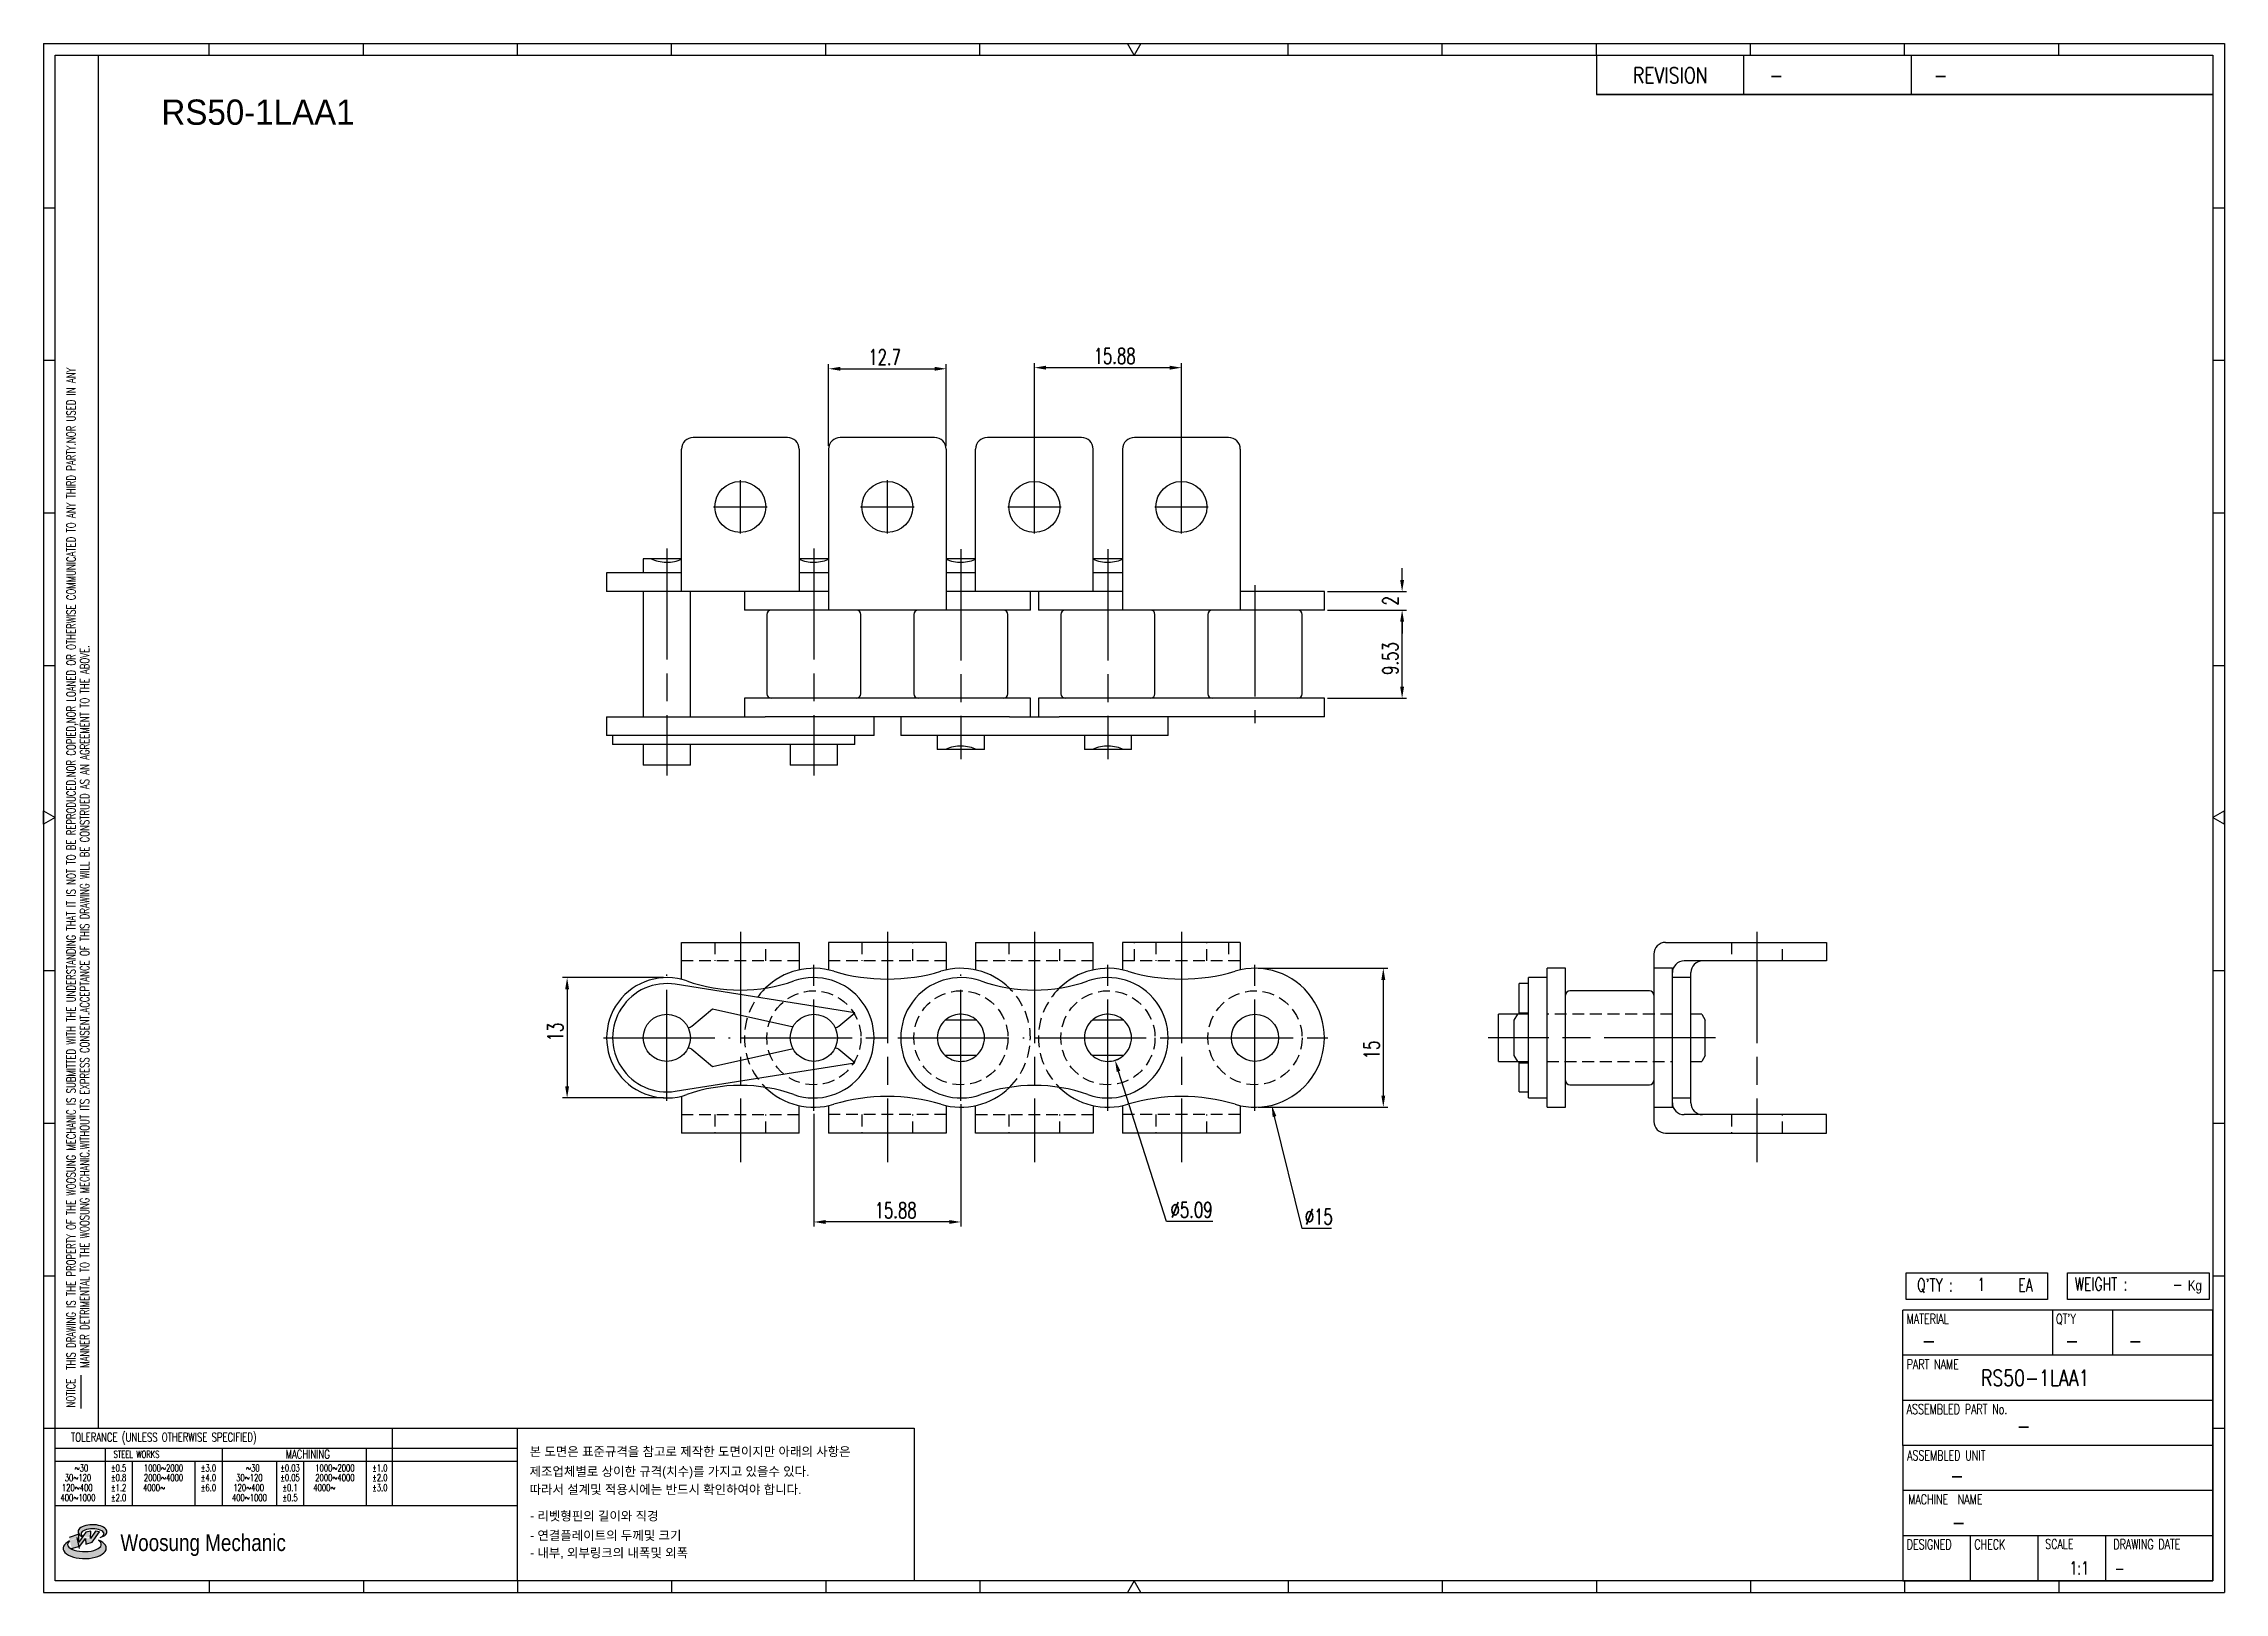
# Model space of a CAD drawing. Header units: millimetres. Extents: x 1499 to 1735, y 1925 to 2092.
import ezdxf
from ezdxf.enums import TextEntityAlignment as Align

# ---------------------------------------------------------------- set-up
doc = ezdxf.new("R2010")
doc.units = ezdxf.units.MM
doc.linetypes.add('AM_ISO08W050', pattern=[18, 12, -1.5, 3, -1.5])
doc.linetypes.add('HIDDEN', pattern=[9.525, 6.35, -3.175])
doc.layers.add('AM_6', color=2, linetype='Continuous', lineweight=35)
doc.layers.add('CL1', color=4, linetype='AM_ISO08W050', lineweight=25)
for name, color, linetype in [('HID-02', 1, 'HIDDEN'), ('S-DIM', 7, 'Continuous'), ('TITLE', 7, 'Continuous'), ('도면레이아웃', 7, 'Continuous')]:
    doc.layers.add(name, color=color, linetype=linetype)
doc.styles.add('HAN', font='ROMANS.shx', dxfattribs={"width": 0.7, "bigfont": 'whgtxt.shx'})
doc.styles.add('HKD_ST2', font='romans.shx', dxfattribs={"width": 0.7, "height": 4, "bigfont": '@extfont2.shx'})
doc.styles.add('HSG', font='SIMPLEX.shx', dxfattribs={"width": 0.7, "bigfont": 'HSG.shx'})
doc.styles.add('MtXpl_', font='Gulim.ttf')
doc.styles.add('SLDTEXTSTYLE4', font='arial.ttf', dxfattribs={"width": 0.8})
doc.styles.get("Standard").update_dxf_attribs({"font": 'arial.ttf'})
doc.dimstyles.new('APP0.7', dxfattribs={"dimscale": 0.7, "dimtxt": 2.4, "dimasz": 1.8, "dimexe": 0.7, "dimexo": 0.5, "dimgap": 0.6, "dimtad": 1, "dimtoh": 1, "dimrnd": 0.01, "dimzin": 9, "dimdsep": 46, "dimtxsty": 'HSG', "dimcen": 0, "dimclrd": 1, "dimclre": 1, "dimclrt": 256, "dimazin": 2, "dimtp": 1, "dimtm": 1, "dimtfac": 0.5, "dimtofl": 0, "dimtmove": 0, "dimatfit": 3, "dimfxl": 0, "dimtvp": 1, "dimtolj": 2, "dimlwd": -1, "dimlwe": -1, "dimarcsym": 0})

# ---------------------------------------------------------------- blocks, each defined once
blk = doc.blocks.new('REFGZDFG')
at = {"layer": '도면레이아웃'}
h = blk.add_hatch(color=10, dxfattribs=at)
h.paths.add_polyline_path([(-2.958, 54.547), (-2.947, 54.321), (-2.705, 54.394), (-2.41, 54.81), (-2.567, 54.836), (-2.76, 54.536), (-2.746, 54.828), (-2.954, 54.792), (-3.228, 54.401), (-3.224, 54.712), (-3.603, 54.58), (-3.509, 54.142), (-3.18, 54.233)])
edge = h.paths.add_edge_path()
edge.add_ellipse((-2.688, 54.809), major_axis=(-0.568, 0), ratio=0.487785, start_angle=122.36065, end_angle=403.39574)
edge.add_line((-3.1, 54.619), (-3.092, 54.637))
edge.add_ellipse((-2.685, 54.726), major_axis=(-0.454, 0), ratio=0.444396, start_angle=131.58977, end_angle=386.19408, ccw=False)
edge = h.paths.add_edge_path()
edge.add_ellipse((-2.992, 54.158), major_axis=(-0.851, 0), ratio=0.480113, start_angle=314.67633, end_angle=590.85213)
edge.add_ellipse((-3.004, 54.312), major_axis=(-0.666, 0), ratio=0.43311, start_angle=331.7024, end_angle=574.42495, ccw=False)
at = {"color": 140}
for p, q in [((-4.614, 113.51), (81.404, 113.51)), ((-4.614, 113.51), (-4.614, 52.416)), ((56.632, 113.054), (56.632, 111.501)), ((62.43, 113.054), (62.43, 111.501)), ((69.046, 113.054), (69.046, 111.501)), ((81.404, 113.51), (81.404, 52.416)), ((80.948, 111.501), (56.632, 111.501)), ((56.632, 111.501), (80.948, 111.501)), ((80.948, 111.501), (80.948, 100.888)), ((68.846, 63.974), (68.846, 65.02)), ((68.846, 65.02), (74.432, 65.02)), ((74.432, 65.02), (74.432, 63.974)), ((75.222, 63.974), (75.222, 65.02)), ((75.222, 65.02), (80.808, 65.02)), ((80.808, 65.02), (80.808, 63.974)), ((74.432, 63.974), (68.846, 63.974)), ((80.808, 63.974), (75.222, 63.974)), ((68.724, 58.21), (68.724, 63.547)), ((80.948, 63.547), (68.724, 63.547)), ((74.618, 63.547), (74.618, 61.768)), ((76.99, 63.547), (76.99, 61.768)), ((80.948, 58.21), (80.948, 63.547)), ((80.948, 61.768), (68.724, 61.768)), ((80.948, 59.989), (68.724, 59.989)), ((68.724, 58.21), (68.724, 52.872)), ((80.948, 58.21), (68.724, 58.21)), ((80.948, 52.872), (80.948, 58.21)), ((80.948, 56.43), (68.724, 56.43)), ((80.948, 54.651), (68.724, 54.651)), ((71.393, 52.872), (71.393, 54.651)), ((74.062, 52.872), (74.062, 54.651)), ((76.731, 52.872), (76.731, 54.651)), ((68.724, 52.872), (80.948, 52.872)), ((-4.614, 52.416), (81.404, 52.416))]:
    blk.add_line(p, q, dxfattribs=at)
at = {"color": 2}
for p, q in [((-2.45, 58.89), (-2.45, 113.054)), ((-4.158, 58.89), (14.079, 58.89)), ((9.14, 58.89), (9.14, 55.84)), ((14.079, 52.872), (14.079, 58.89)), ((-4.158, 58.099), (14.079, 58.099)), ((-2.192, 58.099), (-2.192, 55.84)), ((2.422, 58.113), (2.422, 55.84)), ((8.11, 58.099), (8.11, 55.84)), ((-4.158, 57.59), (14.079, 57.59)), ((-1.119, 57.59), (-1.119, 55.84)), ((1.349, 57.59), (1.349, 55.84)), ((4.569, 57.59), (4.569, 55.84)), ((5.642, 57.604), (5.642, 55.84)), ((-4.158, 55.84), (14.079, 55.84))]:
    blk.add_line(p, q, dxfattribs=at)
for p, q in [((14.079, 113.054), (14.079, 113.51)), ((20.158, 113.054), (20.158, 113.51)), ((26.237, 113.054), (26.237, 113.51)), ((32.316, 113.054), (32.316, 113.51)), ((44.474, 113.054), (44.474, 113.51)), ((50.553, 113.054), (50.553, 113.51)), ((56.632, 113.054), (56.632, 113.51)), ((62.711, 113.054), (62.711, 113.51)), ((68.79, 113.054), (68.79, 113.51)), ((74.869, 113.054), (74.869, 113.51)), ((-4.614, 107.036), (-4.158, 107.036)), ((80.948, 107.036), (81.404, 107.036)), ((-4.614, 101.018), (-4.158, 101.018)), ((80.948, 101.018), (81.404, 101.018)), ((-4.614, 95), (-4.158, 95)), ((80.948, 95), (81.404, 95)), ((-4.614, 88.981), (-4.158, 88.981)), ((80.948, 88.981), (81.404, 88.981)), ((-4.614, 76.945), (-4.158, 76.945)), ((80.948, 76.945), (81.404, 76.945)), ((-4.614, 70.927), (-4.158, 70.927)), ((80.948, 70.927), (81.404, 70.927)), ((-4.614, 64.908), (-4.158, 64.908)), ((80.948, 64.908), (81.404, 64.908)), ((-3.136, 59.666), (-3.136, 60.983)), ((-4.614, 58.89), (-4.158, 58.89)), ((80.948, 58.89), (81.404, 58.89)), ((1.921, 52.872), (1.921, 52.416)), ((8, 52.872), (8, 52.416)), ((14.079, 52.872), (14.079, 52.416)), ((20.158, 52.872), (20.158, 52.416)), ((26.237, 52.872), (26.237, 52.416)), ((32.316, 52.872), (32.316, 52.416)), ((62.711, 52.872), (62.711, 52.416)), ((68.79, 52.872), (68.79, 52.416)), ((74.869, 52.872), (74.869, 52.416))]:
    blk.add_line(p, q)
at = {"color": 140}
for points in [[(-4.158, 113.054), (80.948, 113.054), (80.948, 52.872), (-4.158, 52.872)], [(14.079, 58.89), (29.726, 58.89), (29.726, 52.872), (14.079, 52.872)]]:
    blk.add_lwpolyline(points, close=True, dxfattribs=at)
for points in [[(38.395, 113.054), (38.132, 113.51), (38.658, 113.51)], [(-4.158, 82.989), (-4.614, 82.726), (-4.614, 83.252)], [(80.948, 82.989), (81.404, 82.726), (81.404, 83.252)], [(38.395, 52.872), (38.132, 52.416), (38.658, 52.416)]]:
    blk.add_lwpolyline(points, close=True)
at = {"layer": '도면레이아웃'}
for p, q in [((-3.224, 54.712), (-3.603, 54.58)), ((-3.509, 54.142), (-3.18, 54.233)), ((-3.3, 54.58), (-3.207, 54.142)), ((-3.3, 54.58), (-3.3, 54.58)), ((-2.954, 54.792), (-3.228, 54.401)), ((-3.228, 54.401), (-3.224, 54.712)), ((-3.18, 54.233), (-2.958, 54.547)), ((-3.092, 54.637), (-3.1, 54.619)), ((-2.958, 54.547), (-2.947, 54.321)), ((-2.746, 54.828), (-2.954, 54.792)), ((-2.947, 54.321), (-2.705, 54.394)), ((-2.567, 54.836), (-2.76, 54.536)), ((-2.76, 54.536), (-2.746, 54.828)), ((-2.705, 54.394), (-2.41, 54.81)), ((-2.41, 54.81), (-2.567, 54.836))]:
    blk.add_line(p, q, dxfattribs=at)
for centre, major_axis, ratio, start_param, end_param in [((-2.688, 54.809), (-0.568, 0), 0.487785, 2.135596, 7.040584), ((-2.992, 54.158), (-0.851, 0), 0.480113, 5.492138, 10.312315), ((-3.004, 54.312), (-0.666, 0), 0.43311, 5.789299, 10.025607), ((-2.685, 54.726), (-0.454, 0), 0.444396, 2.296675, 6.740358)]:
    blk.add_ellipse(centre, major_axis=major_axis, ratio=ratio, start_param=start_param, end_param=end_param, dxfattribs=at)
for s, height, style, width, p in [('REVISION', 0.6231, 'HAN', 0.8, (58.077, 111.949)), ('-', 0.623, 'HAN', 0.8, (63.455, 111.949)), ('-', 0.623, 'HAN', 0.8, (69.94, 111.949)), ("Q'TY : ", 0.5094, 'HKD_ST2', 0.7, (69.284, 64.287)), ('1', 0.509, 'HKD_ST2', 0.7, (71.66, 64.311)), ('EA', 0.5094, 'HKD_ST2', 0.7, (73.277, 64.287)), ('WEIGHT : ', 0.5094, 'HKD_ST2', 0.7, (75.501, 64.323)), ('-', 0.623, 'HAN', 0.8, (69.468, 62.037)), ('-', 0.623, 'HAN', 0.8, (75.114, 62.037)), ('-', 0.623, 'HAN', 0.8, (77.618, 62.037)), ('-', 0.623, 'HAN', 0.8, (73.209, 58.664)), ('-', 0.623, 'HAN', 0.8, (70.583, 56.706)), ('-', 0.623, 'HAN', 0.8, (70.645, 54.872)), ('1:1', 0.5094, 'HKD_ST2', 0.7, (75.295, 53.121)), ('-', 0.509, 'HKD_ST2', 0.7, (77.07, 53.109))]:
    blk.add_text(s, height=height, dxfattribs=dict(style=style, width=width)).set_placement(p)
at = {"color": 6, "style": 'HKD_ST2', "width": 0.7}
for s, p in [(' THIS DRAWING IS THE PROPERTY OF THE WOOSUNG MECHANIC IS SUBMITTED WITH THE UNDERSTANDING THAT IT IS NOT TO BE REPRODUCED.NOR COPIED,NOR LOANED OR OTHERWISE COMMUNICATED TO ANY THIRD PARTY.NOR USED IN ANY', (-3.355, 61.029)), ('MANNER DETRIMENTAL TO THE WOOSUNG MECHANIC.WITHOUT ITS EXPRESS CONSENT.ACCEPTANCE OF THIS DRAWING WILL BE CONSTRUED AS AN AGREEMENT TO THE ABOVE.', (-2.82, 61.276))]:
    blk.add_text(s, height=0.350152, rotation=90, dxfattribs=at).set_placement(p)
at = {"style": 'HKD_ST2', "width": 0.7}
blk.add_text('-', height=0.509, dxfattribs=at).set_placement((79.754, 64.323), align=Align.RIGHT)
at = {"color": 254, "style": 'HKD_ST2', "width": 0.7}
for s, height, p in [('MATERIAL', 0.3918, (68.873, 63.399)), ("QT'Y", 0.3918, (74.766, 63.399)), ('PART NAME', 0.3918, (68.873, 61.608)), ('ASSEMBLED PART No.', 0.39184, (68.873, 59.84)), ('ASSEMBLED UNIT', 0.39184, (68.89, 58.014)), ('MACHINE  NAME', 0.39184, (68.935, 56.282)), ('DESIGNED', 0.3918, (68.873, 54.503)), ('CHECK', 0.3918, (71.541, 54.503)), ('SCALE', 0.3918, (74.337, 54.521)), ('DRAWING DATE', 0.39184, (77.026, 54.509))]:
    blk.add_text(s, height=height, dxfattribs=at).set_placement(p, align=Align.TOP_LEFT)
at = {"style": 'HKD_ST2', "width": 0.7}
blk.add_text('NOTICE', height=0.3502, rotation=90, dxfattribs=at).set_placement((-3.367, 59.71))
blk.add_text('TOLERANCE (UNLESS OTHERWISE SPECIFIED)', height=0.35015, dxfattribs=at).set_placement((0.126, 58.538), align=Align.MIDDLE_CENTER)
at = {"color": 4, "style": 'HKD_ST2', "width": 0.7}
for s, height, p in [('STEEL WORKS', 0.28012, (-0.948, 57.865)), ('MACHINING', 0.3502, (5.803, 57.867)), ('%%P0.5', 0.2801, (-1.656, 57.322)), ('%%P0.8', 0.2801, (-1.656, 56.945)), ('%%P3.0', 0.2801, (1.886, 57.322)), ('%%P4.0', 0.2801, (1.886, 56.945)), ('%%P0.03', 0.2801, (5.105, 57.322)), ('%%P0.05', 0.2801, (5.105, 56.945)), ('%%P1.0', 0.2801, (8.647, 57.322)), ('%%P2.0', 0.2801, (8.647, 56.945)), ('%%P1.2', 0.2801, (-1.656, 56.551)), ('%%P2.0', 0.2801, (-1.656, 56.149)), ('%%P6.0', 0.2801, (1.886, 56.551)), ('%%P0.1', 0.2801, (5.105, 56.551)), ('%%P0.5', 0.2801, (5.105, 56.149)), ('%%P3.0', 0.2801, (8.647, 56.551))]:
    blk.add_text(s, height=height, dxfattribs=at).set_placement(p, align=Align.MIDDLE)
at = {"color": 140, "style": 'MtXpl_'}
for s, p in [('본 도면은 표준규격을 참고로 제작한 도면이지만 아래의 사항은', (14.554, 57.794)), ('제조업체별로 상이한 규격(치수)를 가지고 있을수 있다.', (14.554, 57.01)), ('따라서 설계및 적용시에는 반드시 확인하여야 합니다.', (14.554, 56.297)), ('- 리벳형핀의 길이와 직경', (14.574, 55.252)), ('- 연결플레이트의 두께및 크기', (14.574, 54.485)), ('- 내부, 외부링크의 내폭및 외폭', (14.574, 53.798))]:
    blk.add_text(s, height=0.36, dxfattribs=at).set_placement(p)
at = {"color": 4, "style": 'HKD_ST2', "width": 0.7}
for s, height, p in [('30%%126120', 0.2801, (-3.259, 56.945)), ('%%12630', 0.2801, (-3.124, 57.322)), ('2000%%1264000', 0.28012, (0.115, 56.945)), ('1000%%1262000', 0.28012, (0.115, 57.322)), ('30%%126120', 0.2801, (3.502, 56.945)), ('%%12630', 0.2801, (3.637, 57.322)), ('2000%%1264000', 0.28012, (6.876, 56.945)), ('1000%%1262000', 0.28012, (6.876, 57.322)), ('400%%1261000', 0.28012, (-3.259, 56.149)), ('120%%126400', 0.28012, (-3.287, 56.551)), ('4000%%126', 0.2801, (-0.256, 56.551)), ('400%%1261000', 0.28012, (3.502, 56.149)), ('120%%126400', 0.28012, (3.474, 56.551)), ('4000%%126', 0.2801, (6.462, 56.551))]:
    blk.add_text(s, height=height, dxfattribs=at).set_placement(p, align=Align.MIDDLE_CENTER)
at = {"color": 1, "style": 'SLDTEXTSTYLE4', "width": 0.8}
blk.add_text('Woosung Mechanic', height=0.66493, dxfattribs=at).set_placement((-1.585, 54.047))
at = {"layer": 'TITLE', "width": 0.8}
blk.add_text('Kg', height=0.4067, dxfattribs=at).set_placement((79.963, 64.323))
blk = doc.blocks.new('2_RS50_1LAA10r_2_0_in_RS50_1LAA1_4L_2')
at = {"layer": 'CL1'}
blk.add_line((15.9, 11.43), (15.9, -13.43), dxfattribs=at)
at = {"layer": 'AM_6'}
for tag, p, flags in [('NB', (20.9, 11.43), 8), ('CATALOG', (20.9, 8.93), 8), ('NN', (20.9, 10.93), 8), ('NT', (20.9, 10.43), 8), ('NBSYN', (20.9, 9.93), 8), ('LINA', (20.9, 9.43), 8), ('SIZE', (20.9, 7.43), 8), ('SERIES', (20.9, 6.93), 8), ('MAT', (20.9, 8.43), 8), ('PRJ', (20.9, 7.93), 8), ('ATT', (20.9, 5.93), 8), ('ATTX', (20.9, 5.43), 8), ('SERIESX', (20.9, 6.43), 8), ('NOL', (20.9, 4.93), 8), ('NOLX', (20.9, 4.43), 8), ('W', (20.9, 2.43), 8), ('P', (20.9, 3.93), 8), ('R1', (20.9, 3.43), 8), ('R2', (20.9, 2.93), 8), ('DX', (20.9, 1.93), 8), ('DLSK', (20.9, 1.43), 8), ('L11', (20.9, 0.93), 8), ('L12', (20.9, 0.43), 8), ('L21', (20.9, -0.07), 8), ('T', (20.9, -1.07), 8), ('CC1', (20.9, -2.07), 8), ('CC2', (20.9, -2.57), 8), ('L22', (20.9, -0.57), 8), ('H', (20.9, -1.57), 8), ('OO', (20.9, -5.07), 8), ('C1', (20.9, -3.07), 8), ('C2', (20.9, -3.57), 8), ('K', (20.9, -4.07), 8), ('N', (20.9, -4.57), 8), ('XX1', (20.9, -6.57), 8), ('XX2', (20.9, -7.07), 8), ('X2X1', (20.9, -7.57), 8), ('O1', (20.9, -5.57), 8), ('S', (20.9, -6.07), 8), ('X2X2', (20.9, -8.07), 8), ('NW', (20.9, -8.57), 8), ('NWLINK', (20.9, -9.07), 8), ('KW', (20.9, -9.57), 8), ('XS', (20.9, -10.07), 8), ('G', (20.9, -12.07), 8), ('DD', (20.9, -10.57), 8), ('L3', (20.9, -11.07), 8), ('L4', (20.9, -11.57), 8), ('SH', (20.9, -12.57), 8), ('OBS', (20.9, -14.57), 8), ('CBS', (20.9, -13.57), 8), ('C1BS', (20.9, -14.07), 8), ('PT', (20.9, -13.07), 8), ('XBS', (20.9, -15.57), 8), ('XSBS', (20.9, -16.07), 8), ('SBS', (20.9, -15.07), 8), ('HDX', (20.9, -16.57), 8), ('TB', (20.9, -18.07), 8), ('COMPANY', (20.9, -18.57), 8), ('HD', (20.9, -17.07), 8), ('B', (20.9, -17.57), 8), ('ExcludeFromBOM', (20.9, -19.07), 8), ('PSOL_0', (20.9, -19.57), 9), ('PSOL_1', (20.9, -20.07), 9), ('PSOL_2', (20.9, -20.57), 9), ('PSOL_3', (20.9, -21.07), 9), ('PSOL_4', (20.9, -21.57), 9), ('PSOL_5', (20.9, -22.07), 9)]:
    blk.add_attdef(tag, p, '', height=0.5, dxfattribs=dict(at, flags=flags))
blk = doc.blocks.new('*D5')
at = {"layer": 'Defpoints', "color": 0, "transparency": 16777216}
for p in [(1637.37, 2030.82), (1645.76, 2030.82), (1637.37, 2021.29)]:
    blk.add_point(p, dxfattribs=at)
at = {"layer": 'S-DIM', "color": 1, "transparency": 16777216}
for p, q in [((1637.72, 2030.82), (1646.25, 2030.82)), ((1645.76, 2022.55), (1645.76, 2029.56)), ((1637.72, 2021.29), (1646.25, 2021.29))]:
    blk.add_line(p, q, dxfattribs=at)
for points in [[(1645.55, 2029.56), (1645.97, 2029.56), (1645.76, 2030.82)], [(1645.55, 2022.55), (1645.97, 2022.55), (1645.76, 2021.29)]]:
    blk.add_solid(points, dxfattribs=at)
at = {"layer": 'S-DIM', "transparency": 16777216, "insert": (1644.5, 2025.58), "char_height": 1.68, "attachment_point": 5, "rotation": 90, "style": 'HSG'}
blk.add_mtext('\\A2;9.53', dxfattribs=at)
blk = doc.blocks.new('*D6')
at = {"layer": 'Defpoints', "color": 0, "transparency": 16777216}
for p in [(1637.37, 2032.82), (1645.76, 2032.82), (1637.37, 2030.82)]:
    blk.add_point(p, dxfattribs=at)
at = {"layer": 'S-DIM', "color": 1, "transparency": 16777216}
for p, q in [((1645.76, 2034.08), (1645.76, 2035.34)), ((1637.72, 2032.82), (1646.25, 2032.82)), ((1637.72, 2030.82), (1646.25, 2030.82)), ((1645.76, 2029.56), (1645.76, 2028.3))]:
    blk.add_line(p, q, dxfattribs=at)
for points in [[(1645.55, 2034.08), (1645.97, 2034.08), (1645.76, 2032.82)], [(1645.55, 2029.56), (1645.97, 2029.56), (1645.76, 2030.82)]]:
    blk.add_solid(points, dxfattribs=at)
at = {"layer": 'S-DIM', "transparency": 16777216, "insert": (1644.5, 2031.82), "char_height": 1.68, "attachment_point": 5, "rotation": 90, "style": 'HSG'}
blk.add_mtext('\\A2;2', dxfattribs=at)
blk = doc.blocks.new('*D7')
at = {"layer": 'Defpoints', "color": 0, "transparency": 16777216}
for p in [(1606.06, 2056.99), (1606.06, 2041.96), (1621.94, 2041.96)]:
    blk.add_point(p, dxfattribs=at)
at = {"layer": 'S-DIM', "color": 1, "transparency": 16777216}
for p, q in [((1606.06, 2042.31), (1606.06, 2057.48)), ((1620.68, 2056.99), (1607.32, 2056.99)), ((1621.94, 2042.31), (1621.94, 2057.48))]:
    blk.add_line(p, q, dxfattribs=at)
for points in [[(1607.32, 2057.2), (1607.32, 2056.78), (1606.06, 2056.99)], [(1620.68, 2057.2), (1620.68, 2056.78), (1621.94, 2056.99)]]:
    blk.add_solid(points, dxfattribs=at)
at = {"layer": 'S-DIM', "transparency": 16777216, "insert": (1614.72, 2058.25), "char_height": 1.68, "attachment_point": 5, "style": 'HSG'}
blk.add_mtext('\\A2;15.88', dxfattribs=at)
blk = doc.blocks.new('*D8')
at = {"layer": 'Defpoints', "color": 0, "transparency": 16777216}
for p in [(1598.12, 1977.81), (1582.25, 1976.76), (1582.25, 1964.75)]:
    blk.add_point(p, dxfattribs=at)
at = {"layer": 'S-DIM', "color": 1, "transparency": 16777216}
for p, q in [((1582.25, 1976.41), (1582.25, 1964.26)), ((1598.12, 1977.46), (1598.12, 1964.26)), ((1596.86, 1964.75), (1583.51, 1964.75))]:
    blk.add_line(p, q, dxfattribs=at)
for points in [[(1583.51, 1964.96), (1583.51, 1964.54), (1582.25, 1964.75)], [(1596.86, 1964.96), (1596.86, 1964.54), (1598.12, 1964.75)]]:
    blk.add_solid(points, dxfattribs=at)
at = {"layer": 'S-DIM', "transparency": 16777216, "insert": (1591.08, 1966.01), "char_height": 1.68, "attachment_point": 5, "style": 'HSG'}
blk.add_mtext('\\A2;15.88', dxfattribs=at)
blk = doc.blocks.new('*D9')
at = {"layer": 'Defpoints', "color": 0, "transparency": 16777216}
for p in [(1613.23, 1987.06), (1614.77, 1982.21)]:
    blk.add_point(p, dxfattribs=at)
at = {"layer": 'S-DIM', "color": 1, "transparency": 16777216}
for p, q in [((1620.31, 1964.8), (1615.15, 1981.01)), ((1625.32, 1964.8), (1620.31, 1964.8))]:
    blk.add_line(p, q, dxfattribs=at)
blk.add_arc((1614, 1984.64), 2.55, 276.6231, 303.53, dxfattribs=at)
blk.add_solid([(1615.35, 1981.08), (1614.95, 1980.95), (1614.77, 1982.21)], dxfattribs=at)
at = {"layer": 'S-DIM', "transparency": 16777216, "insert": (1623.03, 1966.06), "char_height": 1.68, "attachment_point": 5, "style": 'HSG'}
blk.add_mtext('\\A2;∅5.09', dxfattribs=at)
blk = doc.blocks.new('*D10')
at = {"layer": 'Defpoints', "color": 0, "transparency": 16777216}
for p in [(1628.07, 1991.92), (1631.68, 1977.36)]:
    blk.add_point(p, dxfattribs=at)
at = {"layer": 'S-DIM', "color": 1, "transparency": 16777216}
for p, q in [((1634.97, 1964.06), (1631.98, 1976.13)), ((1638.13, 1964.06), (1634.97, 1964.06))]:
    blk.add_line(p, q, dxfattribs=at)
blk.add_solid([(1632.18, 1976.18), (1631.78, 1976.08), (1631.68, 1977.36)], dxfattribs=at)
at = {"layer": 'S-DIM', "transparency": 16777216, "insert": (1636.76, 1965.32), "char_height": 1.68, "attachment_point": 5, "style": 'HSG'}
blk.add_mtext('\\A2;∅15', dxfattribs=at)
blk = doc.blocks.new('*D11')
at = {"layer": 'Defpoints', "color": 0, "transparency": 16777216}
for p in [(1629.87, 1992.14), (1629.87, 1977.14), (1643.73, 1977.14)]:
    blk.add_point(p, dxfattribs=at)
at = {"layer": 'S-DIM', "color": 1, "transparency": 16777216}
for p, q in [((1630.22, 1992.14), (1644.22, 1992.14)), ((1643.73, 1990.88), (1643.73, 1978.4)), ((1630.22, 1977.14), (1644.22, 1977.14))]:
    blk.add_line(p, q, dxfattribs=at)
for points in [[(1643.52, 1990.88), (1643.94, 1990.88), (1643.73, 1992.14)], [(1643.52, 1978.4), (1643.94, 1978.4), (1643.73, 1977.14)]]:
    blk.add_solid(points, dxfattribs=at)
at = {"layer": 'S-DIM', "transparency": 16777216, "insert": (1642.47, 1983.32), "char_height": 1.68, "attachment_point": 5, "rotation": 90, "style": 'HSG'}
blk.add_mtext('\\A2;15', dxfattribs=at)
blk = doc.blocks.new('*D12')
at = {"layer": 'Defpoints', "color": 0, "transparency": 16777216}
for p in [(1566.37, 1991.14), (1555.61, 1978.14), (1566.37, 1978.14)]:
    blk.add_point(p, dxfattribs=at)
at = {"layer": 'S-DIM', "color": 1, "transparency": 16777216}
for p, q in [((1566.02, 1991.14), (1555.12, 1991.14)), ((1555.61, 1989.88), (1555.61, 1979.4)), ((1566.02, 1978.14), (1555.12, 1978.14))]:
    blk.add_line(p, q, dxfattribs=at)
for points in [[(1555.4, 1989.88), (1555.82, 1989.88), (1555.61, 1991.14)], [(1555.4, 1979.4), (1555.82, 1979.4), (1555.61, 1978.14)]]:
    blk.add_solid(points, dxfattribs=at)
at = {"layer": 'S-DIM', "transparency": 16777216, "insert": (1554.35, 1985.25), "char_height": 1.68, "attachment_point": 5, "rotation": 90, "style": 'HSG'}
blk.add_mtext('\\A2;13', dxfattribs=at)
blk = doc.blocks.new('*D13')
at = {"layer": 'Defpoints', "color": 0, "transparency": 16777216}
for p in [(1596.54, 2056.87), (1583.84, 2048.19), (1596.54, 2048.19)]:
    blk.add_point(p, dxfattribs=at)
at = {"layer": 'S-DIM', "color": 1, "transparency": 16777216}
for p, q in [((1583.84, 2048.54), (1583.84, 2057.36)), ((1585.1, 2056.87), (1595.28, 2056.87)), ((1596.54, 2048.54), (1596.54, 2057.36))]:
    blk.add_line(p, q, dxfattribs=at)
for points in [[(1585.1, 2057.08), (1585.1, 2056.66), (1583.84, 2056.87)], [(1595.28, 2057.08), (1595.28, 2056.66), (1596.54, 2056.87)]]:
    blk.add_solid(points, dxfattribs=at)
at = {"layer": 'S-DIM', "transparency": 16777216, "insert": (1589.89, 2058.13), "char_height": 1.68, "attachment_point": 5, "style": 'HSG'}
blk.add_mtext('\\A2;12.7', dxfattribs=at)

msp = doc.modelspace()

# ---------------------------------------------------------------- linework, layer by layer
for p, q in [((1516.978, 2090.732), (1516.978, 2091.98)), ((1533.617, 2090.732), (1533.617, 2091.98)), ((1579.392, 2049.457), (1569.232, 2049.457)), ((1595.267, 2049.457), (1585.107, 2049.457)), ((1611.142, 2049.457), (1600.982, 2049.457)), ((1627.017, 2049.457), (1616.857, 2049.457)), ((1567.962, 2032.822), (1567.962, 2048.187)), ((1580.662, 2048.187), (1580.662, 2032.822)), ((1583.837, 2048.187), (1583.837, 2030.822)), ((1596.537, 2048.187), (1596.537, 2030.822)), ((1599.712, 2032.822), (1599.712, 2048.187)), ((1612.412, 2032.822), (1612.412, 2048.187)), ((1615.587, 2048.187), (1615.587, 2030.822)), ((1628.287, 2048.187), (1628.287, 2030.822)), ((1567.962, 2034.822), (1559.875, 2034.822)), ((1559.875, 2034.822), (1559.875, 2032.822)), ((1567.962, 2036.357), (1563.83, 2036.357)), ((1563.83, 2036.357), (1563.83, 2034.822)), ((1583.837, 2036.357), (1580.662, 2036.357)), ((1583.837, 2034.822), (1580.662, 2034.822)), ((1599.712, 2036.357), (1596.537, 2036.357)), ((1599.712, 2034.822), (1596.537, 2034.822)), ((1615.587, 2036.357), (1612.412, 2036.357)), ((1615.587, 2034.822), (1612.412, 2034.822)), ((1580.662, 2032.822), (1559.875, 2032.822)), ((1563.83, 2032.822), (1563.83, 2019.292)), ((1568.92, 2019.292), (1568.92, 2032.822)), ((1574.75, 2032.822), (1574.75, 2030.822)), ((1583.837, 2032.822), (1580.662, 2032.822)), ((1599.712, 2032.822), (1596.537, 2032.822)), ((1612.412, 2032.822), (1599.712, 2032.822)), ((1605.625, 2030.822), (1605.625, 2032.822)), ((1606.5, 2032.822), (1606.5, 2030.822)), ((1615.587, 2032.822), (1612.412, 2032.822)), ((1637.375, 2032.822), (1628.287, 2032.822)), ((1637.375, 2030.822), (1637.375, 2032.822)), ((1605.625, 2030.822), (1574.75, 2030.822)), ((1577.17, 2030.346), (1577.17, 2021.769)), ((1587.33, 2021.769), (1587.33, 2030.346)), ((1593.045, 2030.346), (1593.045, 2021.769)), ((1603.205, 2021.769), (1603.205, 2030.346)), ((1637.375, 2030.822), (1606.5, 2030.822)), ((1608.92, 2030.346), (1608.92, 2021.769)), ((1619.08, 2021.769), (1619.08, 2030.346)), ((1624.795, 2030.346), (1624.795, 2021.769)), ((1634.955, 2021.769), (1634.955, 2030.346)), ((1605.625, 2021.292), (1574.75, 2021.292)), ((1574.75, 2021.292), (1574.75, 2019.292)), ((1605.625, 2019.292), (1605.625, 2021.292)), ((1637.375, 2021.292), (1606.5, 2021.292)), ((1606.5, 2021.292), (1606.5, 2019.292)), ((1637.375, 2019.292), (1637.375, 2021.292)), ((1559.875, 2019.292), (1576.997, 2019.292)), ((1559.875, 2019.292), (1559.875, 2017.292)), ((1603.378, 2019.292), (1576.997, 2019.292)), ((1588.75, 2017.292), (1588.75, 2019.292)), ((1591.625, 2019.292), (1591.625, 2017.292)), ((1603.378, 2019.292), (1608.747, 2019.292)), ((1637.375, 2019.292), (1608.747, 2019.292)), ((1620.5, 2017.292), (1620.5, 2019.292)), ((1588.75, 2017.292), (1559.875, 2017.292)), ((1560.525, 2017.292), (1560.525, 2016.292)), ((1586.669, 2016.292), (1560.525, 2016.292)), ((1563.83, 2016.292), (1563.83, 2014.057)), ((1568.92, 2014.057), (1568.92, 2016.292)), ((1579.705, 2016.292), (1579.705, 2014.057)), ((1584.795, 2014.057), (1584.795, 2016.292)), ((1586.669, 2016.292), (1586.669, 2017.292)), ((1620.5, 2017.292), (1591.625, 2017.292)), ((1595.58, 2017.292), (1595.58, 2015.757)), ((1600.67, 2015.757), (1595.58, 2015.757)), ((1600.67, 2015.757), (1600.67, 2017.292)), ((1611.455, 2017.292), (1611.455, 2015.757)), ((1616.545, 2015.757), (1611.455, 2015.757)), ((1616.545, 2015.757), (1616.545, 2017.292)), ((1568.92, 2014.057), (1563.83, 2014.057)), ((1584.795, 2014.057), (1579.705, 2014.057)), ((1567.962, 1990.941), (1567.962, 1994.938)), ((1567.962, 1994.938), (1580.662, 1994.938)), ((1580.662, 1994.938), (1580.662, 1991.968)), ((1583.837, 1994.938), (1583.837, 1991.968)), ((1596.537, 1994.938), (1583.837, 1994.938)), ((1596.537, 1994.938), (1596.537, 1991.968)), ((1599.712, 1994.938), (1599.712, 1991.968)), ((1599.712, 1994.938), (1612.412, 1994.938)), ((1612.412, 1991.968), (1612.412, 1994.938)), ((1615.587, 1994.938), (1615.587, 1991.968)), ((1628.287, 1994.938), (1615.587, 1994.938)), ((1628.287, 1994.938), (1628.287, 1991.968)), ((1674.205, 1994.938), (1691.57, 1994.938)), ((1691.57, 1994.938), (1691.57, 1992.938)), ((1663.405, 1992.138), (1661.405, 1992.138)), ((1661.405, 1977.138), (1661.405, 1992.138)), ((1663.405, 1977.138), (1663.405, 1992.138)), ((1672.935, 1993.668), (1672.935, 1975.608)), ((1674.935, 1992.138), (1672.935, 1992.138)), ((1674.935, 1977.138), (1674.935, 1992.138)), ((1691.57, 1992.938), (1676.205, 1992.938)), ((1586.669, 1987.346), (1567.29, 1990.415)), ((1659.405, 1990.488), (1658.405, 1990.488)), ((1658.405, 1987.183), (1658.405, 1990.488)), ((1661.405, 1991.138), (1659.405, 1991.138)), ((1659.405, 1978.138), (1659.405, 1991.138)), ((1672.459, 1989.718), (1663.882, 1989.718)), ((1676.935, 1991.138), (1674.935, 1991.138)), ((1676.935, 1977.608), (1676.935, 1991.668)), ((1569.079, 1985.907), (1571.31, 1987.779)), ((1571.31, 1987.779), (1579.887, 1985.852)), ((1584.954, 1985.907), (1586.669, 1987.346)), ((1656.17, 1982.093), (1656.17, 1987.183)), ((1658.237, 1987.183), (1656.17, 1987.183)), ((1657.87, 1986.546), (1658.237, 1987.183)), ((1659.405, 1987.183), (1658.237, 1987.183)), ((1658.405, 1987.346), (1659.405, 1987.346)), ((1678.103, 1987.183), (1676.935, 1987.183)), ((1678.103, 1987.183), (1678.47, 1986.546)), ((1599.808, 1986.546), (1596.441, 1986.546)), ((1615.683, 1986.546), (1612.316, 1986.546)), ((1657.87, 1982.729), (1657.87, 1986.546)), ((1678.47, 1982.729), (1678.47, 1986.546)), ((1571.31, 1981.496), (1569.079, 1983.368)), ((1579.887, 1983.423), (1571.31, 1981.496)), ((1586.669, 1981.929), (1584.954, 1983.368)), ((1599.808, 1982.729), (1596.441, 1982.729)), ((1615.683, 1982.729), (1612.316, 1982.729)), ((1658.237, 1982.093), (1657.87, 1982.729)), ((1678.47, 1982.729), (1678.103, 1982.093)), ((1567.29, 1978.86), (1586.669, 1981.929)), ((1656.17, 1982.093), (1658.237, 1982.093)), ((1658.237, 1982.093), (1659.405, 1982.093)), ((1658.405, 1978.788), (1658.405, 1982.093)), ((1658.405, 1981.929), (1659.405, 1981.929)), ((1676.935, 1982.093), (1678.103, 1982.093)), ((1567.962, 1978.334), (1567.962, 1974.338)), ((1658.405, 1978.788), (1659.405, 1978.788)), ((1659.405, 1978.138), (1661.405, 1978.138)), ((1663.882, 1979.558), (1672.459, 1979.558)), ((1674.935, 1978.138), (1676.935, 1978.138)), ((1580.662, 1974.338), (1580.662, 1977.307)), ((1583.837, 1977.307), (1583.837, 1974.338)), ((1596.537, 1977.307), (1596.537, 1974.338)), ((1599.712, 1974.338), (1599.712, 1977.307)), ((1612.412, 1977.307), (1612.412, 1974.338)), ((1615.587, 1977.307), (1615.587, 1974.338)), ((1628.287, 1977.307), (1628.287, 1974.338)), ((1661.405, 1977.138), (1663.405, 1977.138)), ((1672.935, 1977.138), (1674.935, 1977.138)), ((1691.57, 1976.338), (1676.205, 1976.338)), ((1691.57, 1974.338), (1691.57, 1976.338)), ((1580.662, 1974.338), (1567.962, 1974.338)), ((1596.537, 1974.338), (1583.837, 1974.338)), ((1612.412, 1974.338), (1599.712, 1974.338)), ((1628.287, 1974.338), (1615.587, 1974.338)), ((1674.205, 1974.338), (1691.57, 1974.338)), ((1633.453, 1926.003), (1633.453, 1924.756)), ((1650.092, 1926.003), (1650.092, 1924.756)), ((1666.731, 1926.003), (1666.731, 1924.756))]:
    msp.add_line(p, q)
for points in [[(1564.691, 2036.357), (1564.864, 2036.277), (1565.048, 2036.205), (1565.243, 2036.143), (1565.446, 2036.091), (1565.656, 2036.05), (1565.871, 2036.019), (1566.091, 2035.999), (1566.312, 2035.99), (1566.534, 2035.993), (1566.755, 2036.006), (1566.973, 2036.031), (1567.186, 2036.067), (1567.393, 2036.113), (1567.593, 2036.169), (1567.783, 2036.235), (1567.962, 2036.311), (1567.962, 2036.311)], [(1580.662, 2036.311), (1580.842, 2036.235), (1581.032, 2036.169), (1581.231, 2036.113), (1581.438, 2036.067), (1581.652, 2036.031), (1581.869, 2036.006), (1582.09, 2035.993), (1582.312, 2035.99), (1582.534, 2035.999), (1582.753, 2036.019), (1582.969, 2036.05), (1583.179, 2036.091), (1583.382, 2036.143), (1583.576, 2036.205), (1583.76, 2036.277), (1583.837, 2036.311)], [(1596.537, 2036.311), (1596.717, 2036.235), (1596.907, 2036.169), (1597.106, 2036.113), (1597.313, 2036.067), (1597.527, 2036.031), (1597.744, 2036.006), (1597.965, 2035.993), (1598.187, 2035.99), (1598.409, 2035.999), (1598.628, 2036.019), (1598.844, 2036.05), (1599.054, 2036.091), (1599.257, 2036.143), (1599.451, 2036.205), (1599.635, 2036.277), (1599.712, 2036.311)], [(1612.412, 2036.311), (1612.592, 2036.235), (1612.782, 2036.169), (1612.981, 2036.113), (1613.188, 2036.067), (1613.402, 2036.031), (1613.619, 2036.006), (1613.84, 2035.993), (1614.062, 2035.99), (1614.284, 2035.999), (1614.503, 2036.019), (1614.719, 2036.05), (1614.929, 2036.091), (1615.132, 2036.143), (1615.326, 2036.205), (1615.51, 2036.277), (1615.587, 2036.311)], [(1599.808, 2015.757), (1599.635, 2015.838), (1599.451, 2015.909), (1599.257, 2015.971), (1599.054, 2016.023), (1598.844, 2016.065), (1598.628, 2016.096), (1598.409, 2016.115), (1598.187, 2016.124), (1597.965, 2016.122), (1597.744, 2016.108), (1597.527, 2016.083), (1597.313, 2016.048), (1597.106, 2016.002), (1596.907, 2015.945), (1596.717, 2015.879), (1596.537, 2015.804), (1596.441, 2015.757)], [(1615.683, 2015.757), (1615.51, 2015.838), (1615.326, 2015.909), (1615.132, 2015.971), (1614.929, 2016.023), (1614.719, 2016.065), (1614.503, 2016.096), (1614.284, 2016.115), (1614.062, 2016.124), (1613.84, 2016.122), (1613.619, 2016.108), (1613.402, 2016.083), (1613.188, 2016.048), (1612.981, 2016.002), (1612.782, 2015.945), (1612.592, 2015.879), (1612.412, 2015.804), (1612.316, 2015.757)], [(1599.808, 1986.546), (1599.635, 1986.686), (1599.451, 1986.81), (1599.257, 1986.917), (1599.054, 1987.007), (1598.844, 1987.079), (1598.628, 1987.132), (1598.409, 1987.167), (1598.187, 1987.182), (1597.965, 1987.178), (1597.744, 1987.154), (1597.527, 1987.111), (1597.313, 1987.05), (1597.106, 1986.97), (1596.907, 1986.872), (1596.717, 1986.758), (1596.537, 1986.627), (1596.441, 1986.546)], [(1615.683, 1986.546), (1615.51, 1986.686), (1615.326, 1986.81), (1615.132, 1986.917), (1614.929, 1987.007), (1614.719, 1987.079), (1614.503, 1987.132), (1614.284, 1987.167), (1614.062, 1987.182), (1613.84, 1987.178), (1613.619, 1987.154), (1613.402, 1987.111), (1613.188, 1987.05), (1612.981, 1986.97), (1612.782, 1986.872), (1612.592, 1986.758), (1612.412, 1986.627), (1612.316, 1986.546)], [(1596.441, 1982.729), (1596.614, 1982.589), (1596.798, 1982.465), (1596.993, 1982.358), (1597.196, 1982.268), (1597.406, 1982.196), (1597.621, 1982.143), (1597.841, 1982.108), (1598.062, 1982.093), (1598.284, 1982.098), (1598.505, 1982.121), (1598.723, 1982.164), (1598.936, 1982.225), (1599.143, 1982.305), (1599.343, 1982.403), (1599.533, 1982.517), (1599.712, 1982.648), (1599.808, 1982.729)], [(1612.316, 1982.729), (1612.489, 1982.589), (1612.673, 1982.465), (1612.868, 1982.358), (1613.071, 1982.268), (1613.281, 1982.196), (1613.496, 1982.143), (1613.716, 1982.108), (1613.937, 1982.093), (1614.159, 1982.098), (1614.38, 1982.121), (1614.598, 1982.164), (1614.811, 1982.225), (1615.018, 1982.305), (1615.218, 1982.403), (1615.408, 1982.517), (1615.587, 1982.648), (1615.683, 1982.729)]]:
    msp.add_lwpolyline(points)
for centre, radius in [((1574.312, 2041.957), 2.75), ((1590.187, 2041.957), 2.75), ((1606.062, 2041.957), 2.75), ((1621.937, 2041.957), 2.75), ((1566.375, 1984.638), 2.545), ((1582.25, 1984.638), 2.545), ((1629.875, 1984.638), 2.545)]:
    msp.add_circle(centre, radius)
for centre, radius, start, end in [((1569.232, 2048.187), 1.27, 90, 180), ((1579.392, 2048.187), 1.27, 0, 90), ((1585.107, 2048.187), 1.27, 90, 180), ((1595.267, 2048.187), 1.27, 0, 90), ((1600.982, 2048.187), 1.27, 90, 180), ((1611.142, 2048.187), 1.27, 0, 90), ((1616.857, 2048.187), 1.27, 90, 180), ((1627.017, 2048.187), 1.27, 0, 90), ((1577.646, 2030.346), 0.476, 90, 180), ((1586.853, 2030.346), 0.476, 0, 90), ((1593.521, 2030.346), 0.477, 90, 180), ((1602.728, 2030.346), 0.477, 0, 90), ((1609.396, 2030.346), 0.476, 90, 180), ((1618.603, 2030.346), 0.476, 0, 90), ((1625.271, 2030.346), 0.477, 90, 180), ((1634.478, 2030.346), 0.477, 0, 90), ((1577.646, 2021.769), 0.476, 180, 270), ((1586.853, 2021.769), 0.476, 270, 0), ((1593.521, 2021.769), 0.477, 180, 270), ((1602.728, 2021.769), 0.477, 270, 360), ((1609.396, 2021.769), 0.476, 180, 270), ((1618.603, 2021.769), 0.476, 270, 0), ((1625.271, 2021.769), 0.477, 180, 270), ((1634.478, 2021.769), 0.477, 270, 360), ((1674.205, 1993.668), 1.27, 90, 180), ((1582.25, 1984.638), 7.5, 73.32821, 134.46038), ((1598.125, 1984.638), 7.5, 45.53962, 106.67179), ((1614, 1984.638), 7.5, 73.32821, 134.46038), ((1629.875, 1984.638), 7.5, 253.32821, 106.67179), ((1676.205, 1991.668), 1.27, 90, 180), ((1678.205, 1991.668), 1.27, 90, 180), ((1566.375, 1984.638), 6.5, 70.62527, 289.37473), ((1566.375, 1984.638), 5.85, 81, 279), ((1574.312, 2007.209), 17.427, 250.62527, 289.37473), ((1582.25, 1984.638), 6.5, 250.62527, 109.37473), ((1590.187, 2011.142), 20.168, 253.32821, 286.67179), ((1598.125, 1984.638), 6.5, 70.62527, 289.37473), ((1606.062, 2007.209), 17.427, 250.62527, 289.37473), ((1614, 1984.638), 6.5, 250.62527, 109.37473), ((1621.937, 2011.142), 20.168, 253.32821, 286.67179), ((1663.882, 1989.241), 0.477, 90, 180), ((1672.459, 1989.241), 0.477, 0, 90), ((1568.661, 1986.405), 0.65, 270.03665, 310), ((1580.029, 1986.487), 0.65, 257.34214, 267.87761), ((1584.536, 1986.405), 0.65, 270.03665, 310), ((1598.125, 1984.638), 2.545, 131.40962, 228.59038), ((1598.125, 1984.638), 2.545, 311.40962, 48.59038), ((1614, 1984.638), 2.545, 131.40962, 228.59038), ((1614, 1984.638), 2.545, 311.40962, 48.59038), ((1568.661, 1982.87), 0.65, 50, 89.96335), ((1580.029, 1982.788), 0.65, 92.12239, 102.65786), ((1584.536, 1982.87), 0.65, 50, 89.96335), ((1574.312, 1962.066), 17.427, 70.62527, 109.37473), ((1582.25, 1984.638), 7.5, 225.53962, 286.67179), ((1590.187, 1958.133), 20.168, 73.32821, 106.67179), ((1598.125, 1984.638), 7.5, 253.32821, 314.46038), ((1606.062, 1962.066), 17.427, 70.62527, 109.37473), ((1614, 1984.638), 7.5, 225.53962, 286.67179), ((1621.937, 1958.133), 20.168, 73.32821, 106.67179), ((1663.882, 1980.034), 0.477, 180, 270), ((1672.459, 1980.034), 0.477, 270, 0), ((1674.205, 1975.608), 1.27, 180, 270), ((1676.205, 1977.608), 1.27, 180, 270), ((1678.205, 1977.608), 1.27, 180, 270)]:
    msp.add_arc(centre, radius, start, end)
at = {"layer": 'CL1'}
for p, q in [((1574.312, 2039.07), (1574.312, 2044.845)), ((1590.187, 2039.07), (1590.187, 2044.845)), ((1606.062, 2039.07), (1606.062, 2044.845)), ((1621.937, 2039.07), (1621.937, 2044.845)), ((1571.425, 2041.957), (1577.2, 2041.957)), ((1587.3, 2041.957), (1593.075, 2041.957)), ((1603.175, 2041.957), (1608.95, 2041.957)), ((1619.05, 2041.957), (1624.825, 2041.957)), ((1566.375, 2037.472), (1566.375, 2012.942)), ((1582.25, 2037.472), (1582.25, 2012.942)), ((1598.125, 2037.387), (1598.125, 2014.727)), ((1614, 2037.387), (1614, 2014.727)), ((1629.875, 2033.499), (1629.875, 2018.616)), ((1574.312, 1996.068), (1574.312, 1971.208)), ((1590.187, 1996.068), (1590.187, 1971.208)), ((1606.062, 1996.068), (1606.062, 1971.208)), ((1621.937, 1996.068), (1621.937, 1971.208)), ((1582.25, 1976.763), (1582.25, 1992.513)), ((1614, 1976.763), (1614, 1992.513)), ((1629.875, 1976.763), (1629.875, 1992.513)), ((1566.375, 1977.813), (1566.375, 1991.463)), ((1598.125, 1977.813), (1598.125, 1991.463)), ((1559.55, 1984.638), (1573.2, 1984.638)), ((1574.375, 1984.638), (1590.125, 1984.638)), ((1591.3, 1984.638), (1604.95, 1984.638)), ((1606.125, 1984.638), (1621.875, 1984.638)), ((1622, 1984.638), (1637.75, 1984.638)), ((1679.585, 1984.638), (1655.055, 1984.638))]:
    msp.add_line(p, q, dxfattribs=at)
at = {"layer": 'HID-02', "ltscale": 0.2}
for p, q in [((1571.562, 1994.938), (1571.562, 1992.938)), ((1577.062, 1992.938), (1577.062, 1994.938)), ((1587.437, 1994.938), (1587.437, 1992.938)), ((1592.937, 1992.938), (1592.937, 1994.938)), ((1603.312, 1994.938), (1603.312, 1992.938)), ((1608.812, 1992.938), (1608.812, 1994.938)), ((1616.857, 1992.938), (1616.857, 1994.938)), ((1619.187, 1994.938), (1619.187, 1992.938)), ((1624.687, 1992.938), (1624.687, 1994.938)), ((1627.017, 1994.938), (1627.017, 1992.938)), ((1681.32, 1994.938), (1681.32, 1992.938)), ((1686.82, 1992.938), (1686.82, 1994.938)), ((1580.662, 1992.938), (1567.962, 1992.938)), ((1596.537, 1992.938), (1583.837, 1992.938)), ((1612.412, 1992.938), (1599.712, 1992.938)), ((1628.287, 1992.938), (1615.587, 1992.938)), ((1674.935, 1987.183), (1661.405, 1987.183)), ((1661.405, 1982.093), (1674.935, 1982.093)), ((1567.962, 1976.338), (1580.662, 1976.338)), ((1571.562, 1976.338), (1571.562, 1974.338)), ((1577.062, 1974.338), (1577.062, 1976.338)), ((1596.537, 1976.338), (1583.837, 1976.338)), ((1587.437, 1976.338), (1587.437, 1974.338)), ((1592.937, 1974.338), (1592.937, 1976.338)), ((1599.712, 1976.338), (1612.412, 1976.338)), ((1603.312, 1976.338), (1603.312, 1974.338)), ((1608.812, 1974.338), (1608.812, 1976.338)), ((1628.287, 1976.338), (1615.587, 1976.338)), ((1619.187, 1976.338), (1619.187, 1974.338)), ((1624.687, 1974.338), (1624.687, 1976.338)), ((1681.32, 1976.338), (1681.32, 1974.338)), ((1686.82, 1974.338), (1686.82, 1976.338))]:
    msp.add_line(p, q, dxfattribs=at)
for centre in [(1582.25, 1984.638), (1598.125, 1984.638), (1614, 1984.638), (1629.875, 1984.638)]:
    msp.add_circle(centre, 5.08, dxfattribs=at)
for centre, start, end in [((1582.25, 1984.638), 134.46038, 225.53962), ((1598.125, 1984.638), 314.46038, 45.53962), ((1614, 1984.638), 134.46038, 225.53962)]:
    msp.add_arc(centre, 7.5, start, end, dxfattribs=at)

# ---------------------------------------------------------------- block references
at = {"xscale": 2.737152, "yscale": 2.737152, "zscale": 2.737152}
msp.add_blockref('REFGZDFG', (1511.721, 1781.285), dxfattribs=at)
msp.add_blockref('2_RS50_1LAA10r_2_0_in_RS50_1LAA1_4L_2', (1668.17, 1984.638))

# ---------------------------------------------------------------- texts
at = {"color": 254, "style": 'MtXpl_'}
msp.add_text('RS50-1LAA1', height=2.7315, dxfattribs=at).set_placement((1511.813, 2083.213))
at = {"style": 'HAN', "width": 0.8}
msp.add_text('RS50-1LAA1', height=1.7056, dxfattribs=at).set_placement((1708.265, 1947.064))

# ---------------------------------------------------------------- dimensions: what is measured, and where the dimension line sits
at = {"layer": 'S-DIM'}
for base, p1, p2, picture, middle in [((1596.537, 2056.867), (1583.837, 2048.187), (1596.537, 2048.187), '*D13', (1589.889, 2056.867)), ((1606.062124937, 2056.989972733), (1621.937124937, 2041.957267038), (1606.062124937, 2041.957267038), '*D7', (1614.723511584, 2056.989972733)), ((1582.249624937, 1964.746117739), (1598.124624937, 1977.812516945), (1582.249624937, 1976.762516945), '*D8', (1591.076993231, 1964.746117739))]:
    dim = msp.add_linear_dim(base=base, p1=p1, p2=p2, dimstyle='APP0.7', dxfattribs=at)
    dim.commit()
    dim.dimension.update_dxf_attribs({"geometry": picture, "text_midpoint": middle, "dimtype": 160})
dim = msp.add_linear_dim(base=(1645.758, 2032.822), p1=(1637.375, 2030.822), p2=(1637.375, 2032.822), angle=90, dimstyle='APP0.7', override={"dimtmove": 1}, dxfattribs=at)
dim.commit()
dim.dimension.update_dxf_attribs({"geometry": '*D6', "text_midpoint": (1644.498, 2031.822)})
for base, p1, p2, picture, middle in [((1645.758, 2030.822), (1637.375, 2021.292), (1637.375, 2030.822), '*D5', (1645.758, 2025.576)), ((1643.732, 1977.138), (1629.875, 1992.138), (1629.875, 1977.138), '*D11', (1643.732, 1983.323)), ((1555.611, 1978.138), (1566.375, 1991.138), (1566.375, 1978.138), '*D12', (1555.611, 1985.251))]:
    dim = msp.add_linear_dim(base=base, p1=p1, p2=p2, angle=90, dimstyle='APP0.7', dxfattribs=at)
    dim.commit()
    dim.dimension.update_dxf_attribs({"geometry": picture, "text_midpoint": middle, "dimtype": 160})
for p1, p2, picture, middle in [((1628.071, 1991.918), (1631.678, 1977.358), '*D10', (1636.763, 1964.062)), ((1613.228, 1987.063), (1614.771, 1982.212), '*D9', (1623.028, 1964.804))]:
    dim = msp.add_diameter_dim_2p(p1=p1, p2=p2, dimstyle='APP0.7', dxfattribs=at)
    dim.commit()
    dim.dimension.update_dxf_attribs({"geometry": picture, "text_midpoint": middle, "dimtype": 163})

doc.saveas('drawing.dxf')
